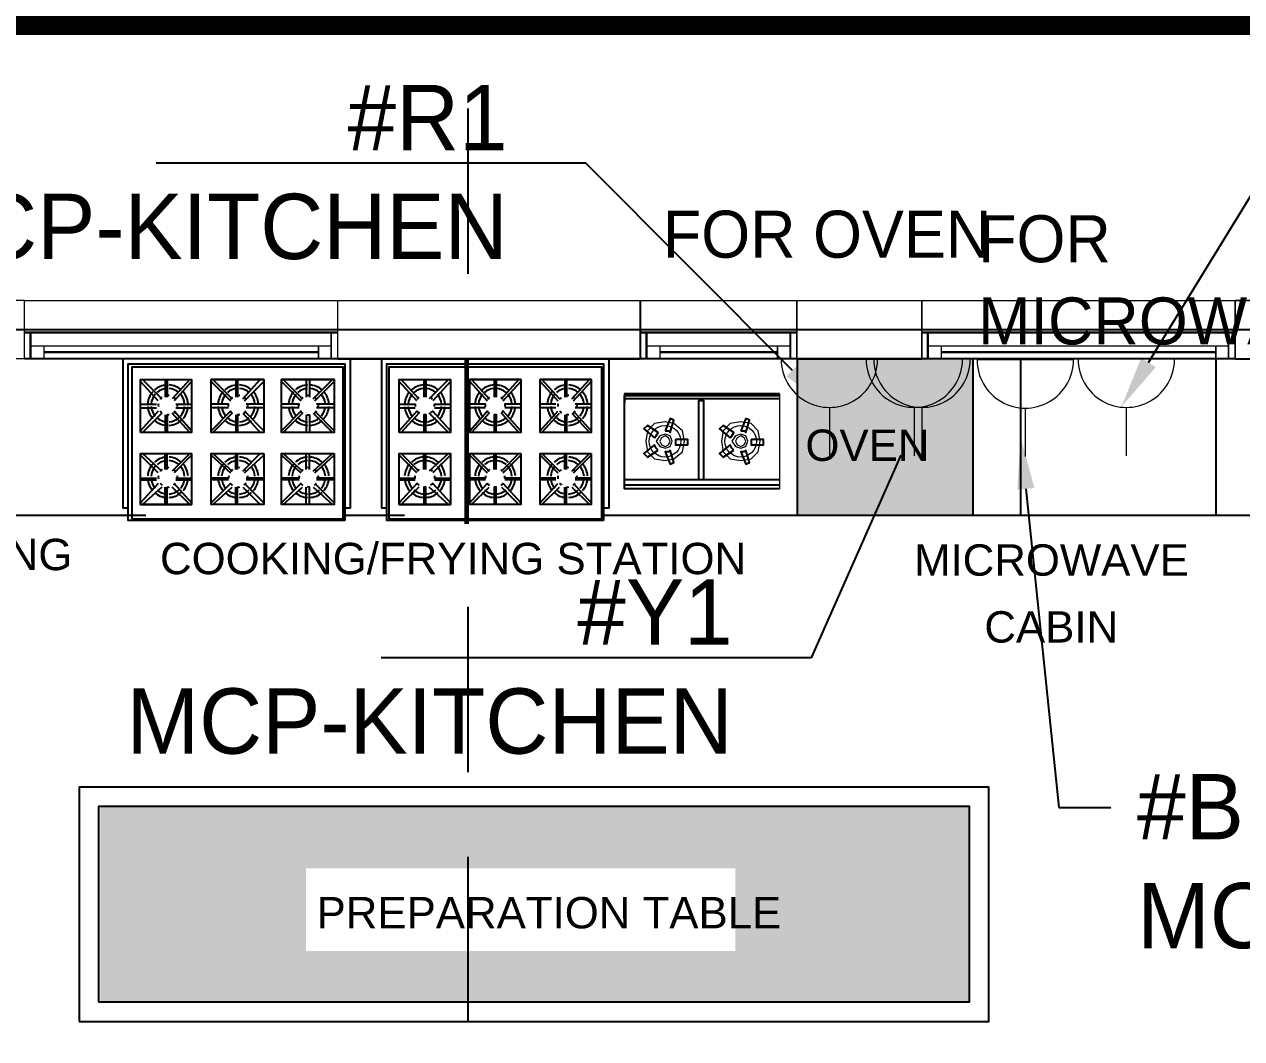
# Model space of a CAD drawing. Header units: metres. Extents: x 75097 to 220762, y -1557923 to -1361206.
# Drawn here: x 102802 to 107463, y -1373298 to -1369416 of the extents above; entities that cross this region are included whole.
import ezdxf
from ezdxf import colors
from ezdxf.entities.mleader import LeaderData, LeaderLine
from ezdxf.math import Vec2, Vec3

# ---------------------------------------------------------------- set-up
doc = ezdxf.new("R2010")
doc.units = ezdxf.units.M
doc.linetypes.add('DASHED2', pattern=[0.375, 0.25, -0.125])
doc.layers.get('0').update_dxf_attribs({"lineweight": 0})
for name, color, linetype, lineweight in [('A-100 - Copy$0$Aluminum', 8, 'Continuous', 0), ('A-100 - Copy$0$Proj', 8, 'Continuous', 0), ('A-100 - Copy$0$Walls', 8, 'Continuous', 0)]:
    doc.layers.add(name, color=color, linetype=linetype, lineweight=lineweight)
for name, color, linetype in [('A-100 - Copy$0$axes', 8, 'Continuous'), ('A-100 - Copy$0$PDF_Geometry', 8, 'Continuous'), ('A-100 - Copy$0$PDF_Solid Fills', 8, 'Continuous'), ('A-100 - Copy$0$PDF_Text', 8, 'Continuous')]:
    doc.layers.add(name, color=color, linetype=linetype)
doc.layers.add('E-POWR', color=7, linetype='Continuous', lineweight=9, true_color=0x4e7e3e)
doc.layers.add('E-POWR-IDEN _1-100_', color=7, linetype='Continuous', lineweight=9, true_color=0x4e7e3e)
doc.styles.add('A-100 - Copy$0$PDF Arial', font='arial.ttf')
doc.styles.add('Optima_5', font='', dxfattribs={"height": 3.001645})
doc.styles.get("Standard").update_dxf_attribs({"font": 'GOTHIC.TTF'})
doc.styles.get('Optima_5').set_extended_font_data('Optima')

# ---------------------------------------------------------------- blocks, each defined once
blk = doc.blocks.new('NORMAL SOCKET')
at = {"layer": 'E-POWR'}
for p, q in [((0, 307.7), (0, 615.4)), ((-307.7, 0), (307.7, 0))]:
    blk.add_line(p, q, dxfattribs=at)
blk.add_ellipse((0, 0), major_axis=(32.8, 305.9), ratio=1, start_param=4.81904, end_param=7.960633, dxfattribs=at)
blk = doc.blocks.new('A-100 - Copy$0$A$C02230961')
at = {"layer": 'A-100 - Copy$0$PDF_Geometry', "lineweight": 25}
h = blk.add_hatch(dxfattribs=at)
h.set_pattern_fill('ANGLE', color=256, scale=500)
h.set_pattern_definition([(0, (-1219317.64, -1092026.17), (0, 137.5), [100, -37.5]), (90, (-1219317.64, -1092026.17), (-137.5, 8e-15), [100, -37.5])])
h.paths.add_polyline_path([(10723.7, -4993.7), (11262.7, -4993.7), (11262.7, -4562.4), (10962.9, -4562.4), (10962.9, -4602.9), (10821.4, -4602.9), (10821.4, -4562.4), (10349.7, -4562.4), (10349.7, -4602.9), (10208.2, -4602.9), (10208.2, -4562.4), (10033, -4562.4), (10033, -4003.2), (9938.7, -4003.2), (9938.7, -4562.4), (9635.5, -4562.4), (9635.5, -4602.9), (9500.8, -4602.9), (9500.8, -4562.4), (9022.4, -4562.4), (9022.4, -4602.9), (8887.6, -4602.9), (8887.6, -4562.4), (8705.7, -4562.4), (8705.7, -5307.5), (8739.4, -5307.5), (8723.2, -5388.4), (9042.6, -5388.4), (9042.6, -5428.8), (9039.6, -5428.8, -0.375368), (8715.8, -5711.8, -0.39984), (9466.1, -6426), (9467.1, -6426), (9467.1, -6466.4), (9433.4, -6466.4), (9419.9, -6483.3, -0.414214), (9389.6, -6513.6), (9393, -6520.3), (9302, -6513.6, -0.599371), (9276.8, -6466.4), (8723.2, -6466.4), (8741.3, -6556.8), (10723.7, -6556.8)])
h.paths.add_polyline_path([(14436.9, -4636.6), (11970.2, -4636.6), (11970.2, -6461.7), (11336.8, -6461.7), (11336.8, -6630.9), (11262.7, -6630.9), (11262.7, -7372.1), (11262.7, -7439.5), (11336.8, -7439.5), (11336.8, -8355.8), (12536.8, -8355.8), (12536.8, -8066.1), (12516.6, -8066.1), (12531.4, -7992), (12536.8, -7992), (12536.8, -7318.2), (12530.1, -7318.2), (12516.6, -7250.8), (12536.8, -7250.8), (12536.8, -6967.8), (12516.6, -6967.8), (12532.8, -6887), (12536.8, -6887), (12536.8, -6219.9), (12530.1, -6219.9), (12516.6, -6145.8), (12536.8, -6145.8), (12536.8, -5761.8), (14436.9, -5761.8)])
h.paths.add_polyline_path([(12037, -7392.3), (12030.8, -7392.3), (12030.8, -7405.2, 0.414215)], flags=16)
h.paths.add_polyline_path([(12091.4, -7338.4), (12091.4, -7378.8), (11343.5, -7378.8), (11343.5, -7338.4), (11902.8, -7338.4), (11902.8, -7331.7), (11923, -7331.7), (11923, -7311.5), (12030.8, -7311.5), (12030.8, -7331.7), (12057.7, -7331.7)], flags=16)
h.paths.add_polyline_path([(11933.1, -7405.8), (12024.1, -7412.5), (11933.1, -7405.8, -0.517639), (11923.6, -7392.3), (11923, -7392.3), (11923, -7395.7, 0.414214)], flags=16)
h.paths.add_polyline_path([(11350.3, -7392.3), (11363.8, -7459.7), (11343.5, -7459.7), (11343.5, -7392.3)], flags=16)
h.paths.add_polyline_path([(2957.3, -10511.9), (2877.6, -10511.9), (2877.6, -10538.9), (2796.7, -10524.2), (2796.7, -11076.3, -0.599371), (2843.9, -11101.5), (2843.9, -11192.4), (2839.5, -11173.3, -0.584927), (2813.6, -11219.4), (2816.9, -11226.1), (2803.4, -11226.1), (2803.4, -11232.9), (2796.7, -11266.5), (2756.3, -11266.5), (2756.3, -11265.6, -0.39984), (2042.1, -10515.3, -0.381307), (1752.3, -10839.9), (1752.3, -10842.1), (1718.7, -10842.1), (1718.7, -10518.7), (1678.2, -10518.7), (1657.3, -10518.7), (1657.3, -10511.9), (-42.7, -10511.9), (-42.7, -11138.2), (-42.7, -12311.9), (2957.3, -12311.9)])
h.paths.add_polyline_path([(637.7, -11637.3), (2299.7, -11637.3), (2299.7, -11241.3), (637.7, -11241.3)], flags=24)
h.paths.add_polyline_path([(12347.4, -5213.9), (13381.6, -5213.9), (13381.6, -4916.9), (12347.4, -4916.9)], flags=24)
h.paths.add_polyline_path([(8700, -6312.9), (10212.7, -6312.9), (10212.7, -5593.3), (8700, -5593.3)], flags=9)
h.paths.add_polyline_path([(10170.8, -5243.1), (10170.8, -6572.5), (10710.4, -6572.5), (10710.4, -5243.1)], flags=9)
h.paths.add_polyline_path([(9375.1, -4957.7), (10990.8, -4957.7), (10990.8, -4660.8), (9375.1, -4660.8)], flags=24)
at = {"layer": 'A-100 - Copy$0$PDF_Solid Fills'}
blk.add_hatch(color=256, dxfattribs=at).paths.add_polyline_path([(5819.2, -4003.2), (5145.4, -4003.2), (5145.4, -4602.9), (5819.2, -4602.9)])
h = blk.add_hatch(color=256, dxfattribs=at)
h.paths.add_polyline_path([(3265.6, -6270.6), (3265.6, -5953.9), (4909.6, -5953.9), (4909.6, -6270.6)])
h.paths.add_polyline_path([(2477.3, -6466), (5805.7, -6466), (5805.7, -5718.1), (2477.3, -5718.1)], flags=0)
at = {"layer": 'A-100 - Copy$0$Aluminum'}
for p, q in [((3387, -3905.9, -2.4), (2187, -3905.9, -2.4)), ((2212, -3905.9, -2.4), (2212, -4005.9, -2.4)), ((3362, -3905.9, -2.4), (3362, -4005.9, -2.4)), ((5145, -3905.9, -2.4), (4545, -3905.9, -2.4)), ((4570, -3905.9, -2.4), (4570, -4005.9, -2.4)), ((5120, -3905.9, -2.4), (5120, -4005.9, -2.4)), ((6823, -3905.9, -2.4), (5623, -3905.9, -2.4)), ((5648, -3905.9, -2.4), (5648, -4005.9, -2.4)), ((6798, -3905.9, -2.4), (6798, -4005.9, -2.4)), ((3362, -3955.9, -2.4), (2212, -3955.9, -2.4)), ((2262, -3955.9, -2.4), (2262, -4005.9, -2.4)), ((3312, -3955.9, -2.4), (3312, -4005.9, -2.4)), ((5120, -3955.9, -2.4), (4570, -3955.9, -2.4)), ((4620, -3955.9, -2.4), (4620, -4005.9, -2.4)), ((5070, -3955.9, -2.4), (5070, -4005.9, -2.4)), ((6798, -3955.9, -2.4), (5648, -3955.9, -2.4)), ((5698, -3955.9, -2.4), (5698, -4005.9, -2.4)), ((6748, -3955.9, -2.4), (6748, -4005.9, -2.4)), ((3387, -4005.9, -2.4), (2187, -4005.9, -2.4)), ((2262, -3980.9, -2.4), (3312, -3980.9, -2.4)), ((5145, -4005.9, -2.4), (4545, -4005.9, -2.4)), ((4620, -3980.9, -2.4), (5070, -3980.9, -2.4)), ((6823, -4005.9, -2.4), (5623, -4005.9, -2.4)), ((5698, -3980.9, -2.4), (6748, -3980.9, -2.4))]:
    blk.add_line(p, q, dxfattribs=at)
at = {"layer": 'A-100 - Copy$0$PDF_Geometry', "elevation": -2.4}
for points in [[(3885.5, -3046.4), (3885.5, -3679.8)], [(3885.5, -4003.2), (3885.5, -4636.6)], [(3885.5, -4953.2), (3885.5, -5586.6)], [(3885.5, -5910), (3885.5, -6543.4)]]:
    blk.add_lwpolyline(points, dxfattribs=at)
at = {"layer": 'A-100 - Copy$0$PDF_Geometry', "lineweight": 5, "elevation": -2.4}
for points in [[(2187.6, -3780.9), (1709.2, -3780.9), (1709.2, -4003.2), (2187.6, -4003.2)], [(3386.9, -3780.9), (4545.8, -3780.9), (4545.8, -4003.2), (3386.9, -4003.2)], [(5623.8, -3780.9), (5623.8, -4003.2), (5145.4, -4003.2), (5145.4, -3780.9)]]:
    blk.add_lwpolyline(points, close=True, dxfattribs=at)
at = {"layer": 'A-100 - Copy$0$PDF_Geometry', "lineweight": 18, "elevation": -2.4}
for points in [[(2187.6, -3780.9), (3386.9, -3780.9)], [(4545.8, -3780.9), (5145.4, -3780.9)], [(5623.8, -3780.9), (6823.2, -3780.9)]]:
    blk.add_lwpolyline(points, dxfattribs=at)
at = {"layer": 'A-100 - Copy$0$PDF_Geometry', "lineweight": 5, "elevation": -2.4}
for points in [[(6931, -3780.9), (6823.2, -3780.9), (6823.2, -4003.2), (6931, -4003.2)], [(3386.9, -3902.1), (2187.6, -3902.1)], [(2207.8, -3902.1), (2207.8, -4003.2)], [(3359.9, -3902.1), (3359.9, -4003.2)], [(5145.4, -3902.1), (4545.8, -3902.1)], [(4566, -3902.1), (4566, -4003.2)], [(5118.5, -3902.1), (5118.5, -4003.2)], [(6823.2, -3902.1), (5623.8, -3902.1)], [(5644, -3902.1), (5644, -4003.2)], [(6796.2, -3902.1), (6796.2, -4003.2)], [(3359.9, -3956), (2207.8, -3956)], [(2261.7, -3956), (2261.7, -4003.2)], [(3312.8, -3956), (3312.8, -4003.2)], [(5118.5, -3956), (4566, -3956)], [(4619.9, -3956), (4619.9, -4003.2)], [(5071.3, -3956), (5071.3, -4003.2)], [(6796.2, -3956), (5644, -3956)], [(5697.9, -3956), (5697.9, -4003.2)], [(6749, -3956), (6749, -4003.2)], [(-42.7, -10431.1), (-42.7, -4003.2), (8581.7, -4003.2)], [(3386.9, -4003.2), (2187.6, -4003.2)], [(2261.7, -3976.3), (3312.8, -3976.3)], [(5145.4, -4003.2), (4545.8, -4003.2)], [(4619.9, -3976.3), (5071.3, -3976.3)], [(6823.2, -4003.2), (5623.8, -4003.2)], [(5697.9, -3976.3), (6749, -3976.3)]]:
    blk.add_lwpolyline(points, dxfattribs=at)
at = {"layer": 'A-100 - Copy$0$PDF_Geometry', "lineweight": 25, "elevation": -2.4}
for points in [[(2585.1, -4575.9), (2564.9, -4575.9), (2564.9, -4003.2), (3434, -4003.2), (3434, -4575.9), (3413.8, -4575.9)], [(3575.5, -4575.9), (3555.3, -4575.9), (3555.3, -4003.2), (4424.5, -4003.2), (4424.5, -4575.9), (4404.3, -4575.9)], [(5145.4, -4003.2), (5145.4, -4602.9)], [(5819.2, -4003.2), (5819.2, -4602.9)], [(6001.1, -4003.2), (6001.1, -4602.9)], [(6749, -4003.2), (6749, -4602.9)], [(2632.2, -4084.1), (2827.6, -4084.1)], [(2699.6, -4164.9), (2632.2, -4090.8)], [(2713.1, -4158.2), (2639, -4084.1)], [(2726.6, -4084.1), (2726.6, -4151.4)], [(2733.3, -4084.1), (2733.3, -4151.4)], [(2820.9, -4084.1), (2753.5, -4158.2)], [(2827.6, -4090.8), (2760.3, -4164.9)], [(3103.9, -4084.1), (3103.9, -4286.2), (2901.8, -4286.2), (2901.8, -4084.1), (3103.9, -4084.1), (2901.8, -4084.1)], [(2901.8, -4090.8), (2975.9, -4164.9)], [(2908.5, -4084.1), (2982.6, -4158.2)], [(2996.1, -4084.1), (2996.1, -4151.4)], [(3002.8, -4084.1), (3002.8, -4151.4)], [(3023, -4158.2), (3090.4, -4084.1)], [(3029.8, -4164.9), (3103.9, -4090.8)], [(3373.4, -4084.1), (3373.4, -4286.2), (3171.3, -4286.2), (3171.3, -4084.1), (3373.4, -4084.1), (3171.3, -4084.1)], [(3171.3, -4090.8), (3245.4, -4164.9)], [(3178, -4084.1), (3252.1, -4158.2)], [(3265.6, -4084.1), (3265.6, -4151.4)], [(3279.1, -4084.1), (3279.1, -4151.4)], [(3292.6, -4158.2), (3366.7, -4084.1)], [(3299.3, -4164.9), (3373.4, -4090.8)], [(3622.7, -4084.1), (3818.1, -4084.1)], [(3690.1, -4164.9), (3622.7, -4090.8)], [(3696.8, -4158.2), (3629.4, -4084.1)], [(3717, -4084.1), (3717, -4151.4)], [(3723.8, -4084.1), (3723.8, -4151.4)], [(3811.4, -4084.1), (3737.2, -4158.2)], [(3818.1, -4090.8), (3750.7, -4164.9)], [(4087.6, -4084.1), (4087.6, -4286.2), (3892.2, -4286.2), (3892.2, -4084.1), (4087.6, -4084.1), (3892.2, -4084.1)], [(3892.2, -4090.8), (3959.6, -4164.9)], [(3899, -4084.1), (3966.3, -4158.2)], [(3986.5, -4084.1), (3986.5, -4151.4)], [(3993.3, -4084.1), (3993.3, -4151.4)], [(4013.5, -4158.2), (4080.9, -4084.1)], [(4020.2, -4164.9), (4087.6, -4090.8)], [(4357.1, -4084.1), (4357.1, -4286.2), (4161.7, -4286.2), (4161.7, -4084.1), (4357.1, -4084.1), (4161.7, -4084.1)], [(4161.7, -4090.8), (4229.1, -4164.9)], [(4256.1, -4084.1), (4256.1, -4151.4)], [(4262.8, -4084.1), (4262.8, -4151.4)], [(4283, -4158.2), (4350.4, -4084.1)], [(4289.7, -4164.9), (4357.1, -4090.8)], [(5078.1, -4138), (4491.9, -4138), (4485.1, -4138), (4485.1, -4171.7)], [(5078.1, -4501.8), (4485.1, -4501.8), (4485.1, -4144.7), (5078.1, -4144.7)], [(2632.2, -4178.4), (2692.9, -4178.4)], [(2632.2, -4191.9), (2692.9, -4191.9)], [(2767, -4178.4), (2827.6, -4178.4)], [(2767, -4191.9), (2827.6, -4191.9)], [(2969.1, -4191.9), (2901.8, -4191.9)], [(3103.9, -4178.4), (3036.5, -4178.4)], [(3103.9, -4191.9), (3036.5, -4191.9)], [(3238.7, -4191.9), (3171.3, -4191.9)], [(3373.4, -4178.4), (3306, -4178.4)], [(3373.4, -4191.9), (3306, -4191.9)], [(3622.7, -4191.9), (3683.3, -4191.9)], [(3757.5, -4191.9), (3818.1, -4191.9)], [(3952.9, -4191.9), (3892.2, -4191.9)], [(4087.6, -4191.9), (4027, -4191.9)], [(4222.4, -4178.4), (4161.7, -4178.4)], [(4222.4, -4191.9), (4161.7, -4191.9)], [(4357.1, -4178.4), (4296.5, -4178.4)], [(4357.1, -4191.9), (4296.5, -4191.9)], [(5078.1, -4158.2), (4491.9, -4158.2), (4485.1, -4158.2)], [(4788.3, -4468.1), (4788.3, -4164.9), (4768.1, -4164.9), (4768.1, -4468.1)], [(2699.6, -4205.3), (2632.2, -4279.5)], [(2726.6, -4218.8), (2726.6, -4286.2)], [(2820.9, -4286.2), (2753.5, -4212.1)], [(2827.6, -4279.5), (2760.3, -4205.3)], [(2996.1, -4218.8), (2996.1, -4286.2)], [(3023, -4212.1), (3090.4, -4286.2)], [(3029.8, -4205.3), (3103.9, -4279.5)], [(3265.6, -4218.8), (3265.6, -4286.2)], [(3292.6, -4212.1), (3366.7, -4286.2)], [(3299.3, -4205.3), (3373.4, -4279.5)], [(3811.4, -4286.2), (3737.2, -4212.1)], [(4161.7, -4279.5), (4229.1, -4205.3)], [(4168.5, -4286.2), (4235.8, -4212.1)], [(4256.1, -4218.8), (4256.1, -4286.2)], [(4283, -4212.1), (4350.4, -4286.2)], [(4289.7, -4205.3), (4357.1, -4279.5)], [(2632.2, -4562.4), (2632.2, -4367), (2827.6, -4367), (2827.6, -4562.4), (2632.2, -4562.4), (2827.6, -4562.4)], [(2699.6, -4441.2), (2632.2, -4373.8)], [(2713.1, -4434.4), (2639, -4367)], [(2726.6, -4427.7), (2726.6, -4367)], [(2733.3, -4427.7), (2733.3, -4367)], [(2820.9, -4367), (2753.5, -4434.4)], [(2827.6, -4373.8), (2760.3, -4441.2)], [(2901.8, -4373.8), (2975.9, -4441.2)], [(2908.5, -4367), (2982.6, -4434.4)], [(2996.1, -4427.7), (2996.1, -4367)], [(3002.8, -4427.7), (3002.8, -4367)], [(3023, -4434.4), (3090.4, -4367)], [(3029.8, -4441.2), (3103.9, -4373.8)], [(3171.3, -4373.8), (3245.4, -4441.2)], [(3178, -4367), (3252.1, -4434.4)], [(3265.6, -4427.7), (3265.6, -4367)], [(3279.1, -4427.7), (3279.1, -4367)], [(3292.6, -4434.4), (3366.7, -4367)], [(3299.3, -4441.2), (3373.4, -4373.8)], [(3622.7, -4562.4), (3622.7, -4367), (3818.1, -4367), (3818.1, -4562.4), (3622.7, -4562.4), (3818.1, -4562.4)], [(3690.1, -4441.2), (3622.7, -4373.8)], [(3696.8, -4434.4), (3629.4, -4367)], [(3717, -4427.7), (3717, -4367)], [(3723.8, -4427.7), (3723.8, -4367)], [(3811.4, -4367), (3737.2, -4434.4)], [(3818.1, -4373.8), (3750.7, -4441.2)], [(3892.2, -4373.8), (3959.6, -4441.2)], [(3899, -4367), (3966.3, -4434.4)], [(3986.5, -4427.7), (3986.5, -4367)], [(3993.3, -4427.7), (3993.3, -4367)], [(4013.5, -4434.4), (4080.9, -4367)], [(4020.2, -4441.2), (4087.6, -4373.8)], [(4161.7, -4373.8), (4229.1, -4441.2)], [(4256.1, -4427.7), (4256.1, -4367)], [(4262.8, -4427.7), (4262.8, -4367)], [(4283, -4434.4), (4350.4, -4367)], [(4289.7, -4441.2), (4357.1, -4373.8)], [(2632.2, -4461.4), (2692.9, -4461.4)], [(2632.2, -4468.1), (2692.9, -4468.1)], [(2767, -4461.4), (2827.6, -4461.4)], [(2767, -4468.1), (2827.6, -4468.1)], [(2969.1, -4468.1), (2901.8, -4468.1)], [(3103.9, -4461.4), (3036.5, -4461.4)], [(3103.9, -4468.1), (3036.5, -4468.1)], [(3238.7, -4468.1), (3171.3, -4468.1)], [(3373.4, -4461.4), (3306, -4461.4)], [(3373.4, -4468.1), (3306, -4468.1)], [(3622.7, -4468.1), (3683.3, -4468.1)], [(3757.5, -4468.1), (3818.1, -4468.1)], [(3952.9, -4468.1), (3892.2, -4468.1)], [(4087.6, -4468.1), (4027, -4468.1)], [(4222.4, -4461.4), (4161.7, -4461.4)], [(4222.4, -4468.1), (4161.7, -4468.1)], [(4357.1, -4461.4), (4296.5, -4461.4)], [(4357.1, -4468.1), (4296.5, -4468.1)], [(5078.1, -4468.1), (4485.1, -4468.1)], [(2699.6, -4481.6), (2632.2, -4555.7)], [(2713.1, -4495.1), (2639, -4562.4)], [(2726.6, -4562.4), (2726.6, -4495.1)], [(2820.9, -4562.4), (2753.5, -4495.1)], [(2827.6, -4555.7), (2760.3, -4481.6)], [(2908.5, -4562.4), (2982.6, -4495.1)], [(2996.1, -4562.4), (2996.1, -4495.1)], [(3023, -4495.1), (3090.4, -4562.4)], [(3029.8, -4481.6), (3103.9, -4555.7)], [(3178, -4562.4), (3252.1, -4495.1)], [(3265.6, -4562.4), (3265.6, -4495.1)], [(3292.6, -4495.1), (3366.7, -4562.4)], [(3299.3, -4481.6), (3373.4, -4555.7)], [(3696.8, -4495.1), (3629.4, -4562.4)], [(3811.4, -4562.4), (3737.2, -4495.1)], [(3899, -4562.4), (3966.3, -4495.1)], [(4013.5, -4495.1), (4080.9, -4562.4)], [(4161.7, -4555.7), (4229.1, -4481.6)], [(4168.5, -4562.4), (4235.8, -4495.1)], [(4256.1, -4562.4), (4256.1, -4495.1)], [(4283, -4495.1), (4350.4, -4562.4)], [(4289.7, -4481.6), (4357.1, -4555.7)], [(5078.1, -4488.3), (4485.1, -4488.3)], [(3103.9, -4562.4), (2901.8, -4562.4)], [(3373.4, -4562.4), (3171.3, -4562.4)], [(4087.6, -4562.4), (3892.2, -4562.4)], [(4357.1, -4562.4), (4161.7, -4562.4)], [(557, -8881.4), (557, -4602.9), (2652.5, -4602.9)], [(3413.8, -4602.9), (3642.9, -4602.9)], [(4404.3, -4602.9), (8631.6, -4602.9)]]:
    blk.add_lwpolyline(points, dxfattribs=at)
at = {"layer": 'A-100 - Copy$0$PDF_Geometry', "lineweight": 50, "elevation": -2.4}
blk.add_lwpolyline([(3878.7, -4003.2), (3878.7, -4636.6)], dxfattribs=at)
at = {"layer": 'A-100 - Copy$0$PDF_Geometry', "lineweight": 0, "elevation": -2.4}
for points in [[(5145.4, -4003.2), (5819.2, -4003.2), (5819.2, -4003.2)], [(4566, -4319.9), (4572.7, -4360.3), (4599.7, -4387.3), (4640.1, -4394), (4673.8, -4387.3), (4707.5, -4360.3), (4714.2, -4319.9), (4707.5, -4279.5), (4673.8, -4252.5), (4640.1, -4245.8), (4599.7, -4252.5), (4572.7, -4279.5)], [(4855.7, -4319.9), (4862.5, -4360.3), (4889.4, -4387.3), (4929.8, -4394), (4970.3, -4387.3), (4997.2, -4360.3), (5004, -4319.9), (4997.2, -4279.5), (4970.3, -4252.5), (4929.8, -4245.8), (4889.4, -4252.5), (4862.5, -4279.5)], [(4606.4, -4319.9), (4619.9, -4340.1), (4640.1, -4346.8), (4660.3, -4340.1), (4667.1, -4319.9), (4660.3, -4299.7), (4640.1, -4292.9), (4619.9, -4299.7)], [(4619.9, -4319.9), (4626.6, -4333.4), (4640.1, -4340.1), (4653.6, -4333.4), (4660.3, -4319.9), (4653.6, -4306.4), (4640.1, -4299.7), (4626.6, -4306.4)], [(4896.1, -4319.9), (4909.6, -4340.1), (4929.8, -4346.8), (4950.1, -4340.1), (4956.8, -4319.9), (4950.1, -4299.7), (4929.8, -4292.9), (4909.6, -4299.7)], [(4909.6, -4319.9), (4916.4, -4333.4), (4929.8, -4340.1), (4943.3, -4333.4), (4950.1, -4319.9), (4943.3, -4306.4), (4929.8, -4299.7), (4916.4, -4306.4)]]:
    blk.add_lwpolyline(points, close=True, dxfattribs=at)
at = {"layer": 'A-100 - Copy$0$PDF_Geometry', "lineweight": 25, "elevation": -2.4}
for points in [[(3413.8, -4623.1), (2585.1, -4623.1), (2585.1, -4023.4), (3413.8, -4023.4)], [(2598.6, -4616.3), (3407.1, -4616.3), (3407.1, -4036.9), (2598.6, -4036.9)], [(4404.3, -4623.1), (3575.5, -4623.1), (3575.5, -4023.4), (4404.3, -4023.4)], [(3582.3, -4616.3), (4397.6, -4616.3), (4397.6, -4036.9), (3582.3, -4036.9)], [(2632.2, -4286.2), (2632.2, -4084.1), (2827.6, -4084.1), (2827.6, -4286.2)], [(3622.7, -4286.2), (3622.7, -4084.1), (3818.1, -4084.1), (3818.1, -4286.2)], [(4640.1, -4279.5), (4653.6, -4279.5), (4660.3, -4286.2), (4673.8, -4239), (4660.3, -4232.3)], [(4929.8, -4279.5), (4943.3, -4279.5), (4950.1, -4286.2), (4963.5, -4239), (4950.1, -4232.3)], [(4599.7, -4306.4), (4606.4, -4299.7), (4613.2, -4286.2), (4572.7, -4259.2), (4559.3, -4272.7)], [(4889.4, -4306.4), (4896.1, -4299.7), (4902.9, -4286.2), (4862.5, -4259.2), (4849, -4272.7)], [(4613.2, -4353.6), (4606.4, -4346.8), (4599.7, -4333.4), (4559.3, -4367), (4572.7, -4380.5)], [(4680.5, -4313.1), (4680.5, -4319.9), (4680.5, -4333.4), (4727.7, -4333.4), (4727.7, -4313.1)], [(4902.9, -4353.6), (4896.1, -4346.8), (4889.4, -4333.4), (4849, -4367), (4862.5, -4380.5)], [(4970.3, -4313.1), (4970.3, -4319.9), (4970.3, -4333.4), (5017.4, -4333.4), (5017.4, -4313.1)], [(3103.9, -4367), (3103.9, -4562.4), (2901.8, -4562.4), (2901.8, -4367)], [(3373.4, -4367), (3373.4, -4562.4), (3171.3, -4562.4), (3171.3, -4367)], [(4087.6, -4367), (4087.6, -4562.4), (3892.2, -4562.4), (3892.2, -4367)], [(4357.1, -4367), (4357.1, -4562.4), (4161.7, -4562.4), (4161.7, -4367)], [(4660.3, -4353.6), (4653.6, -4360.3), (4640.1, -4360.3), (4660.3, -4407.5), (4673.8, -4400.7)], [(4950.1, -4353.6), (4943.3, -4360.3), (4929.8, -4360.3), (4950.1, -4407.5), (4963.5, -4400.7)], [(2396.4, -6540.1), (5879.9, -6540.1), (5879.9, -5644), (2396.4, -5644)], [(2470.5, -6466), (5805.7, -6466), (5805.7, -5718.1), (2470.5, -5718.1)]]:
    blk.add_lwpolyline(points, close=True, dxfattribs=at)
for points in [[(4168.5, -4084.1), (4235.8, -4158.2, -0.081081), (4244, -4152.1)], [(2969.5, -4187.1, -0.075949), (2969.1, -4178.4), (2901.8, -4178.4)], [(3239.1, -4187.1, -0.075949), (3238.7, -4178.4), (3171.3, -4178.4)], [(3622.7, -4178.4), (3683.3, -4178.4, 0.075949), (3683.7, -4187.1)], [(3757.1, -4187.1, 0.075949), (3757.5, -4178.4), (3818.1, -4178.4)], [(3953.3, -4187.1, -0.075949), (3952.9, -4178.4), (3892.2, -4178.4)], [(4087.6, -4178.4), (4027, -4178.4, -0.075949), (4026.6, -4187.1)], [(2707, -4203.9, 0.081081), (2713.1, -4212.1), (2639, -4286.2)], [(2742, -4218.4, -0.075949), (2733.3, -4218.8), (2733.3, -4286.2)], [(2901.8, -4279.5), (2975.9, -4205.3, 0.081081), (2982.6, -4212.1), (2908.5, -4286.2)], [(3011.5, -4218.4, -0.075949), (3002.8, -4218.8), (3002.8, -4286.2)], [(3171.3, -4279.5), (3245.4, -4205.3, 0.081081), (3252.1, -4212.1), (3178, -4286.2)], [(3270.4, -4218.4, 0.075949), (3279.1, -4218.8), (3279.1, -4286.2)], [(3629.4, -4286.2), (3698.2, -4211.4, -0.081081), (3690.1, -4205.3), (3622.7, -4279.5)], [(3723.8, -4286.2), (3725.7, -4218.4, -0.075949), (3717, -4218.8), (3717, -4286.2)], [(3818.1, -4279.5), (3750.7, -4205.3, -0.081081), (3742.6, -4211.4)], [(3892.2, -4279.5), (3959.6, -4205.3, 0.081081), (3966.3, -4212.1), (3899, -4286.2)], [(3993.3, -4286.2), (3995.2, -4218.4, -0.075949), (3986.5, -4218.8), (3986.5, -4286.2)], [(4087.6, -4279.5), (4019.6, -4203.9, -0.081081), (4013.5, -4212.1), (4080.9, -4286.2)], [(4271.5, -4218.4, -0.075949), (4262.8, -4218.8), (4262.8, -4286.2)], [(4168.5, -4367), (4235.8, -4434.4, -0.081081), (4244, -4428.4)], [(2969.5, -4452.7, 0.075949), (2969.1, -4461.4), (2901.8, -4461.4)], [(3239.1, -4452.7, 0.075949), (3238.7, -4461.4), (3171.3, -4461.4)], [(3622.7, -4461.4), (3683.3, -4461.4, -0.075949), (3683.7, -4452.7)], [(3757.1, -4452.7, -0.075949), (3757.5, -4461.4), (3818.1, -4461.4)], [(3953.3, -4452.7, 0.075949), (3952.9, -4461.4), (3892.2, -4461.4)], [(4087.6, -4461.4), (4027, -4461.4, 0.075949), (4026.6, -4452.7)], [(2733.3, -4562.4), (2733.3, -4495.1, 0.075949), (2742, -4494.7)], [(2901.8, -4555.7), (2975.9, -4481.6, 0.081081), (2984, -4487.7)], [(3002.8, -4562.4), (3002.8, -4495.1, 0.075949), (3011.5, -4494.7)], [(3171.3, -4555.7), (3245.4, -4481.6, 0.081081), (3253.5, -4487.7)], [(3279.1, -4562.4), (3279.1, -4495.1, -0.075949), (3270.4, -4494.7)], [(3698.2, -4487.7, -0.081081), (3690.1, -4481.6), (3622.7, -4555.7)], [(3723.8, -4562.4), (3723.8, -4495.1, -0.075949), (3717, -4495.1), (3717, -4562.4)], [(3818.1, -4555.7), (3750.7, -4481.6, -0.081081), (3742.6, -4487.7)], [(3892.2, -4555.7), (3959.6, -4481.6, 0.081081), (3967.7, -4487.7)], [(3993.3, -4562.4), (3993.3, -4495.1, -0.075949), (3986.5, -4495.1), (3986.5, -4562.4)], [(4012.1, -4487.7, 0.081081), (4020.2, -4481.6), (4087.6, -4555.7)], [(4262.8, -4562.4), (4262.8, -4495.1, 0.075949), (4271.5, -4494.7)]]:
    blk.add_lwpolyline(points, format="xyb", dxfattribs=at)
at = {"layer": 'A-100 - Copy$0$PDF_Geometry', "lineweight": 0, "elevation": -2.4}
blk.add_lwpolyline([(5078.1, -4138), (5078.1, -4501.8)], dxfattribs=at)
at = {"layer": 'A-100 - Copy$0$PDF_Geometry', "lineweight": 0}
for centre in [(4639.9, -4319.9, -2.4), (4929.6, -4319.9, -2.4)]:
    blk.add_circle(centre, 60.4, dxfattribs=at)
at = {"layer": 'A-100 - Copy$0$PDF_Geometry', "lineweight": 25}
for centre, radius, start, end in [((2736.4, -4181.6, -2.4), 77.1, 138.8026, 176.2931), ((2736.1, -4181.5, -2.4), 63.4, 139.2121, 175.7424), ((2736.5, -4181.4, -2.4), 77.1, 93.7069, 131.1974), ((2736.5, -4181.2, -2.4), 63.4, 94.2576, 130.7879), ((2736.7, -4179.9, -2.4), 35.2, 81.3135, 98.6865), ((2736.9, -4181.2, -2.4), 63.4, 49.2121, 85.7424), ((2736.9, -4181.4, -2.4), 77.1, 48.8026, 86.2931), ((2737.2, -4181.5, -2.4), 63.4, 4.2576, 40.7879), ((2737, -4181.6, -2.4), 77.1, 3.7069, 41.1974), ((3005.9, -4181.6, -2.4), 77.1, 138.8026, 176.2931), ((3005.6, -4181.5, -2.4), 63.4, 139.2121, 175.7424), ((3006, -4181.4, -2.4), 77.1, 93.7069, 131.1974), ((3006, -4181.2, -2.4), 63.4, 94.2576, 130.7879), ((3006.2, -4179.9, -2.4), 35.2, 81.3135, 98.6865), ((3006.4, -4181.2, -2.4), 63.4, 49.2121, 85.7424), ((3006.4, -4181.4, -2.4), 77.1, 48.8026, 86.2931), ((3006.8, -4181.5, -2.4), 63.4, 4.2576, 40.7879), ((3006.5, -4181.6, -2.4), 77.1, 3.7069, 41.1974), ((3275.4, -4181.6, -2.4), 77.1, 138.8026, 176.2931), ((3275.1, -4181.5, -2.4), 63.4, 139.2121, 175.7424), ((3275.5, -4181.4, -2.4), 77.1, 93.7069, 131.1974), ((3275.5, -4181.2, -2.4), 63.4, 94.2576, 130.7879), ((3275.7, -4179.9, -2.4), 35.2, 81.3135, 98.6865), ((3275.9, -4181.2, -2.4), 63.4, 49.2121, 85.7424), ((3275.9, -4181.4, -2.4), 77.1, 48.8026, 86.2931), ((3276.3, -4181.5, -2.4), 63.4, 4.2576, 40.7879), ((3276, -4181.6, -2.4), 77.1, 3.7069, 41.1974), ((3720.1, -4181.6, -2.4), 77.1, 138.8026, 176.2931), ((3719.8, -4181.5, -2.4), 63.4, 139.2121, 175.7424), ((3720.2, -4181.4, -2.4), 77.1, 93.7069, 131.1974), ((3720.2, -4181.2, -2.4), 63.4, 94.2576, 130.7879), ((3720.4, -4179.9, -2.4), 35.2, 81.3135, 98.6865), ((3720.6, -4181.2, -2.4), 63.4, 49.2121, 85.7424), ((3720.6, -4181.4, -2.4), 77.1, 48.8026, 86.2931), ((3721, -4181.5, -2.4), 63.4, 4.2576, 40.7879), ((3720.7, -4181.6, -2.4), 77.1, 3.7069, 41.1974), ((3989.6, -4181.6, -2.4), 77.1, 138.8026, 176.2931), ((3989.4, -4181.5, -2.4), 63.4, 139.2121, 175.7424), ((3989.7, -4181.4, -2.4), 77.1, 93.7069, 131.1974), ((3989.7, -4181.2, -2.4), 63.4, 94.2576, 130.7879), ((3989.9, -4179.9, -2.4), 35.2, 81.3135, 98.6865), ((3990.1, -4181.2, -2.4), 63.4, 49.2121, 85.7424), ((3990.1, -4181.4, -2.4), 77.1, 48.8026, 86.2931), ((3990.5, -4181.5, -2.4), 63.4, 4.2576, 40.7879), ((3990.2, -4181.6, -2.4), 77.1, 3.7069, 41.1974), ((4265.9, -4181.6, -2.4), 77.1, 138.8026, 176.2931), ((4265.6, -4181.5, -2.4), 63.4, 139.2121, 175.7424), ((4266, -4181.4, -2.4), 77.1, 93.7069, 131.1974), ((4266, -4181.2, -2.4), 63.4, 94.2576, 130.7879), ((4266.2, -4179.9, -2.4), 35.2, 81.3135, 98.6865), ((4266.4, -4181.2, -2.4), 63.4, 49.2121, 85.7424), ((4266.4, -4181.4, -2.4), 77.1, 48.8026, 86.2931), ((4266.7, -4181.5, -2.4), 63.4, 4.2576, 40.7879), ((4266.5, -4181.6, -2.4), 77.1, 3.7069, 41.1974), ((2736.4, -4182, -2.4), 77.1, 183.7069, 221.1974), ((2736.1, -4182, -2.4), 63.4, 184.2576, 220.7879), ((2734.9, -4181.8, -2.4), 35.2, 171.3135, 188.6865), ((2733.7, -4178.8, -2.4), 32.8, 125.7291, 144.2709), ((2739.7, -4178.8, -2.4), 32.8, 35.7291, 54.2709), ((2738.5, -4181.8, -2.4), 35.2, 351.3135, 8.6865), ((2737.2, -4182, -2.4), 63.4, 319.2121, 355.7424), ((2737, -4182, -2.4), 77.1, 318.8026, 356.2931), ((3005.9, -4182, -2.4), 77.1, 183.7069, 221.1974), ((3005.6, -4182, -2.4), 63.4, 184.2576, 220.7879), ((3003.2, -4178.8, -2.4), 32.8, 125.7291, 144.2709), ((3009.2, -4178.8, -2.4), 32.8, 35.7291, 54.2709), ((3008, -4181.8, -2.4), 35.2, 351.3135, 8.6865), ((3006.8, -4182, -2.4), 63.4, 319.2121, 355.7424), ((3006.5, -4182, -2.4), 77.1, 318.8026, 356.2931), ((3275.4, -4182, -2.4), 77.1, 183.7069, 221.1974), ((3275.1, -4182, -2.4), 63.4, 184.2576, 220.7879), ((3272.7, -4178.8, -2.4), 32.8, 125.7291, 144.2709), ((3278.7, -4178.8, -2.4), 32.8, 35.7291, 54.2709), ((3277.5, -4181.8, -2.4), 35.2, 351.3135, 8.6865), ((3276.3, -4182, -2.4), 63.4, 319.2121, 355.7424), ((3276, -4182, -2.4), 77.1, 318.8026, 356.2931), ((3720.1, -4182, -2.4), 77.1, 183.7069, 221.1974), ((3719.8, -4182, -2.4), 63.4, 184.2576, 220.7879), ((3717.4, -4178.8, -2.4), 32.8, 125.7291, 144.2709), ((3723.4, -4178.8, -2.4), 32.8, 35.7291, 54.2709), ((3721, -4182, -2.4), 63.4, 319.2121, 355.7424), ((3720.7, -4182, -2.4), 77.1, 318.8026, 356.2931), ((3989.6, -4182, -2.4), 77.1, 183.7069, 221.1974), ((3989.4, -4182, -2.4), 63.4, 184.2576, 220.7879), ((3986.9, -4178.8, -2.4), 32.8, 125.7291, 144.2709), ((3992.9, -4178.8, -2.4), 32.8, 35.7291, 54.2709), ((3990.5, -4182, -2.4), 63.4, 319.2121, 355.7424), ((3990.2, -4182, -2.4), 77.1, 318.8026, 356.2931), ((4265.9, -4182, -2.4), 77.1, 183.7069, 221.1974), ((4265.6, -4182, -2.4), 63.4, 184.2576, 220.7879), ((4264.4, -4181.8, -2.4), 35.2, 171.3135, 188.6865), ((4269.2, -4178.8, -2.4), 32.8, 35.7291, 54.2709), ((4268, -4181.8, -2.4), 35.2, 351.3135, 8.6865), ((4266.7, -4182, -2.4), 63.4, 319.2121, 355.7424), ((4266.5, -4182, -2.4), 77.1, 318.8026, 356.2931), ((2736.5, -4182.1, -2.4), 77.1, 228.8026, 266.2931), ((2736.5, -4182.3, -2.4), 63.4, 229.2121, 265.7424), ((2736.9, -4182.3, -2.4), 63.4, 274.2576, 310.7879), ((2736.9, -4182.1, -2.4), 77.1, 273.7069, 311.1974), ((2739.7, -4184.8, -2.4), 32.8, 305.7291, 324.2709), ((3006, -4182.1, -2.4), 77.1, 228.8026, 266.2931), ((3006, -4182.3, -2.4), 63.4, 229.2121, 265.7424), ((3006.4, -4182.3, -2.4), 63.4, 274.2576, 310.7879), ((3006.4, -4182.1, -2.4), 77.1, 273.7069, 311.1974), ((3009.2, -4184.8, -2.4), 32.8, 305.7291, 324.2709), ((3275.5, -4182.1, -2.4), 77.1, 228.8026, 266.2931), ((3275.5, -4182.3, -2.4), 63.4, 229.2121, 265.7424), ((3275.9, -4182.3, -2.4), 63.4, 274.2576, 310.7879), ((3275.9, -4182.1, -2.4), 77.1, 273.7069, 311.1974), ((3278.7, -4184.8, -2.4), 32.8, 305.7291, 324.2709), ((3720.2, -4182.1, -2.4), 77.1, 228.8026, 266.2931), ((3720.2, -4182.3, -2.4), 63.4, 229.2121, 265.7424), ((3720.6, -4182.3, -2.4), 63.4, 274.2576, 310.7879), ((3720.6, -4182.1, -2.4), 77.1, 273.7069, 311.1974), ((3989.7, -4182.1, -2.4), 77.1, 228.8026, 266.2931), ((3989.7, -4182.3, -2.4), 63.4, 229.2121, 265.7424), ((3990.1, -4182.3, -2.4), 63.4, 274.2576, 310.7879), ((3990.1, -4182.1, -2.4), 77.1, 273.7069, 311.1974), ((4266, -4182.1, -2.4), 77.1, 228.8026, 266.2931), ((4266, -4182.3, -2.4), 63.4, 229.2121, 265.7424), ((4263.2, -4184.8, -2.4), 32.8, 215.7291, 234.2709), ((4266.4, -4182.3, -2.4), 63.4, 274.2576, 310.7879), ((4266.4, -4182.1, -2.4), 77.1, 273.7069, 311.1974), ((4269.2, -4184.8, -2.4), 32.8, 305.7291, 324.2709), ((2736.5, -4457.7, -2.4), 77.1, 93.7069, 131.1974), ((2736.9, -4457.7, -2.4), 77.1, 48.8026, 86.2931), ((3006, -4457.7, -2.4), 77.1, 93.7069, 131.1974), ((3006.4, -4457.7, -2.4), 77.1, 48.8026, 86.2931), ((3275.5, -4457.7, -2.4), 77.1, 93.7069, 131.1974), ((3275.9, -4457.7, -2.4), 77.1, 48.8026, 86.2931), ((3720.2, -4457.7, -2.4), 77.1, 93.7069, 131.1974), ((3720.6, -4457.7, -2.4), 77.1, 48.8026, 86.2931), ((3989.7, -4457.7, -2.4), 77.1, 93.7069, 131.1974), ((3990.1, -4457.7, -2.4), 77.1, 48.8026, 86.2931), ((4266, -4457.7, -2.4), 77.1, 93.7069, 131.1974), ((4266.4, -4457.7, -2.4), 77.1, 48.8026, 86.2931), ((2736.4, -4457.8, -2.4), 77.1, 138.8026, 176.2931), ((2736.1, -4457.8, -2.4), 63.4, 139.2121, 175.7424), ((2736.5, -4457.4, -2.4), 63.4, 94.2576, 130.7879), ((2736.7, -4456.2, -2.4), 35.2, 81.3135, 98.6865), ((2736.9, -4457.4, -2.4), 63.4, 49.2121, 85.7424), ((2737.2, -4457.8, -2.4), 63.4, 4.2576, 40.7879), ((2737, -4457.8, -2.4), 77.1, 3.7069, 41.1974), ((3005.9, -4457.8, -2.4), 77.1, 138.8026, 176.2931), ((3005.6, -4457.8, -2.4), 63.4, 139.2121, 175.7424), ((3006, -4457.4, -2.4), 63.4, 94.2576, 130.7879), ((3006.2, -4456.2, -2.4), 35.2, 81.3135, 98.6865), ((3006.4, -4457.4, -2.4), 63.4, 49.2121, 85.7424), ((3006.8, -4457.8, -2.4), 63.4, 4.2576, 40.7879), ((3006.5, -4457.8, -2.4), 77.1, 3.7069, 41.1974), ((3275.4, -4457.8, -2.4), 77.1, 138.8026, 176.2931), ((3275.1, -4457.8, -2.4), 63.4, 139.2121, 175.7424), ((3275.5, -4457.4, -2.4), 63.4, 94.2576, 130.7879), ((3275.7, -4456.2, -2.4), 35.2, 81.3135, 98.6865), ((3275.9, -4457.4, -2.4), 63.4, 49.2121, 85.7424), ((3276.3, -4457.8, -2.4), 63.4, 4.2576, 40.7879), ((3276, -4457.8, -2.4), 77.1, 3.7069, 41.1974), ((3720.1, -4457.8, -2.4), 77.1, 138.8026, 176.2931), ((3719.8, -4457.8, -2.4), 63.4, 139.2121, 175.7424), ((3720.2, -4457.4, -2.4), 63.4, 94.2576, 130.7879), ((3720.4, -4456.2, -2.4), 35.2, 81.3135, 98.6865), ((3720.6, -4457.4, -2.4), 63.4, 49.2121, 85.7424), ((3721, -4457.8, -2.4), 63.4, 4.2576, 40.7879), ((3720.7, -4457.8, -2.4), 77.1, 3.7069, 41.1974), ((3989.6, -4457.8, -2.4), 77.1, 138.8026, 176.2931), ((3989.4, -4457.8, -2.4), 63.4, 139.2121, 175.7424), ((3989.7, -4457.4, -2.4), 63.4, 94.2576, 130.7879), ((3989.9, -4456.2, -2.4), 35.2, 81.3135, 98.6865), ((3990.1, -4457.4, -2.4), 63.4, 49.2121, 85.7424), ((3990.5, -4457.8, -2.4), 63.4, 4.2576, 40.7879), ((3990.2, -4457.8, -2.4), 77.1, 3.7069, 41.1974), ((4265.9, -4457.8, -2.4), 77.1, 138.8026, 176.2931), ((4265.6, -4457.8, -2.4), 63.4, 139.2121, 175.7424), ((4266, -4457.4, -2.4), 63.4, 94.2576, 130.7879), ((4266.2, -4456.2, -2.4), 35.2, 81.3135, 98.6865), ((4266.4, -4457.4, -2.4), 63.4, 49.2121, 85.7424), ((4266.7, -4457.8, -2.4), 63.4, 4.2576, 40.7879), ((4266.5, -4457.8, -2.4), 77.1, 3.7069, 41.1974), ((2736.4, -4458.2, -2.4), 77.1, 183.7069, 221.1974), ((2736.1, -4458.2, -2.4), 63.4, 184.2576, 220.7879), ((2734.9, -4458, -2.4), 35.2, 171.3135, 188.6865), ((2733.7, -4455, -2.4), 32.8, 125.7291, 144.2709), ((2739.7, -4455, -2.4), 32.8, 35.7291, 54.2709), ((2738.5, -4458, -2.4), 35.2, 351.3135, 8.6865), ((2737.2, -4458.2, -2.4), 63.4, 319.2121, 355.7424), ((2737, -4458.2, -2.4), 77.1, 318.8026, 356.2931), ((3005.9, -4458.2, -2.4), 77.1, 183.7069, 221.1974), ((3005.6, -4458.2, -2.4), 63.4, 184.2576, 220.7879), ((3003.2, -4455, -2.4), 32.8, 125.7291, 144.2709), ((3009.2, -4455, -2.4), 32.8, 35.7291, 54.2709), ((3008, -4458, -2.4), 35.2, 351.3135, 8.6865), ((3006.8, -4458.2, -2.4), 63.4, 319.2121, 355.7424), ((3006.5, -4458.2, -2.4), 77.1, 318.8026, 356.2931), ((3275.4, -4458.2, -2.4), 77.1, 183.7069, 221.1974), ((3275.1, -4458.2, -2.4), 63.4, 184.2576, 220.7879), ((3272.7, -4455, -2.4), 32.8, 125.7291, 144.2709), ((3278.7, -4455, -2.4), 32.8, 35.7291, 54.2709), ((3277.5, -4458, -2.4), 35.2, 351.3135, 8.6865), ((3276.3, -4458.2, -2.4), 63.4, 319.2121, 355.7424), ((3276, -4458.2, -2.4), 77.1, 318.8026, 356.2931), ((3720.1, -4458.2, -2.4), 77.1, 183.7069, 221.1974), ((3719.8, -4458.2, -2.4), 63.4, 184.2576, 220.7879), ((3717.4, -4455, -2.4), 32.8, 125.7291, 144.2709), ((3723.4, -4455, -2.4), 32.8, 35.7291, 54.2709), ((3721, -4458.2, -2.4), 63.4, 319.2121, 355.7424), ((3720.7, -4458.2, -2.4), 77.1, 318.8026, 356.2931), ((3989.6, -4458.2, -2.4), 77.1, 183.7069, 221.1974), ((3989.4, -4458.2, -2.4), 63.4, 184.2576, 220.7879), ((3986.9, -4455, -2.4), 32.8, 125.7291, 144.2709), ((3992.9, -4455, -2.4), 32.8, 35.7291, 54.2709), ((3990.5, -4458.2, -2.4), 63.4, 319.2121, 355.7424), ((3990.2, -4458.2, -2.4), 77.1, 318.8026, 356.2931), ((4265.9, -4458.2, -2.4), 77.1, 183.7069, 221.1974), ((4265.6, -4458.2, -2.4), 63.4, 184.2576, 220.7879), ((4264.4, -4458, -2.4), 35.2, 171.3135, 188.6865), ((4269.2, -4455, -2.4), 32.8, 35.7291, 54.2709), ((4268, -4458, -2.4), 35.2, 351.3135, 8.6865), ((4266.7, -4458.2, -2.4), 63.4, 319.2121, 355.7424), ((4266.5, -4458.2, -2.4), 77.1, 318.8026, 356.2931), ((2736.5, -4458.3, -2.4), 77.1, 228.8026, 266.2931), ((2736.5, -4458.6, -2.4), 63.4, 229.2121, 265.7424), ((2733.7, -4461, -2.4), 32.8, 215.7291, 234.2709), ((2736.9, -4458.6, -2.4), 63.4, 274.2576, 310.7879), ((2736.9, -4458.3, -2.4), 77.1, 273.7069, 311.1974), ((2739.7, -4461, -2.4), 32.8, 305.7291, 324.2709), ((3006, -4458.3, -2.4), 77.1, 228.8026, 266.2931), ((3006, -4458.6, -2.4), 63.4, 229.2121, 265.7424), ((3006.4, -4458.6, -2.4), 63.4, 274.2576, 310.7879), ((3006.4, -4458.3, -2.4), 77.1, 273.7069, 311.1974), ((3009.2, -4461, -2.4), 32.8, 305.7291, 324.2709), ((3275.5, -4458.3, -2.4), 77.1, 228.8026, 266.2931), ((3275.5, -4458.6, -2.4), 63.4, 229.2121, 265.7424), ((3275.9, -4458.6, -2.4), 63.4, 274.2576, 310.7879), ((3275.9, -4458.3, -2.4), 77.1, 273.7069, 311.1974), ((3278.7, -4461, -2.4), 32.8, 305.7291, 324.2709), ((3720.2, -4458.3, -2.4), 77.1, 228.8026, 266.2931), ((3720.2, -4458.6, -2.4), 63.4, 229.2121, 265.7424), ((3720.6, -4458.6, -2.4), 63.4, 274.2576, 310.7879), ((3720.6, -4458.3, -2.4), 77.1, 273.7069, 311.1974), ((3989.7, -4458.3, -2.4), 77.1, 228.8026, 266.2931), ((3989.7, -4458.6, -2.4), 63.4, 229.2121, 265.7424), ((3990.1, -4458.6, -2.4), 63.4, 274.2576, 310.7879), ((3990.1, -4458.3, -2.4), 77.1, 273.7069, 311.1974), ((4266, -4458.3, -2.4), 77.1, 228.8026, 266.2931), ((4266, -4458.6, -2.4), 63.4, 229.2121, 265.7424), ((4263.2, -4461, -2.4), 32.8, 215.7291, 234.2709), ((4266.4, -4458.6, -2.4), 63.4, 274.2576, 310.7879), ((4266.4, -4458.3, -2.4), 77.1, 273.7069, 311.1974), ((4269.2, -4461, -2.4), 32.8, 305.7291, 324.2709)]:
    blk.add_arc(centre, radius, start, end, dxfattribs=at)
at = {"layer": 'A-100 - Copy$0$Proj'}
for p, q in [((2187, -3780.9, -2.4), (3387, -3780.9, -2.4)), ((4545, -3780.9, -2.4), (5145, -3780.9, -2.4)), ((5623, -3780.9, -2.4), (6823, -3780.9, -2.4))]:
    blk.add_line(p, q, dxfattribs=at)
at = {"layer": 'A-100 - Copy$0$Walls'}
for p, q in [((3387, -3780.9, -2.4), (4545, -3780.9, -2.4)), ((3387, -4005.9, -2.4), (3387, -3780.9, -2.4)), ((4545, -4005.9, -2.4), (4545, -3780.9, -2.4)), ((5145, -3780.9, -2.4), (5623, -3780.9, -2.4)), ((5145, -4005.9, -2.4), (5145, -3780.9, -2.4)), ((5623, -4005.9, -2.4), (5623, -3780.9, -2.4)), ((6823, -3780.9, -2.4), (6933, -3780.9, -2.4)), ((6823, -4005.9, -2.4), (6823, -3780.9, -2.4)), ((3387, -4005.9, -2.4), (4545, -4005.9, -2.4)), ((5145, -4005.9, -2.4), (5623, -4005.9, -2.4)), ((6823, -4005.9, -2.4), (6933, -4005.9, -2.4))]:
    blk.add_line(p, q, dxfattribs=at)
at = {"layer": 'A-100 - Copy$0$PDF_Text', "char_height": 120, "attachment_point": 7, "style": 'A-100 - Copy$0$PDF Arial'}
for s, insert in [('OVEN', (5177.6, -4397, -2.4)), ('POT STACKING', (1123, -4815, -2.4)), ('COOKING/FRYING STATION', (2706.4, -4830.4, -2.4)), ('MICROWAVE', (5593.4, -4836.2, -2.4)), ('CABIN', (5862.8, -5092.2, -2.4)), ('PREPARATION TABLE', (3306, -6186, -2.4))]:
    blk.add_mtext(s, dxfattribs=dict(at, insert=insert))
blk = doc.blocks.new('A-100 - Copy')
at = {"layer": 'A-100 - Copy$0$Aluminum'}
for p, q in [((104002.3, -1370597.7, 0), (102802.3, -1370597.7, 0)), ((102827.3, -1370597.7, 0), (102827.3, -1370697.7, 0)), ((103977.3, -1370597.7, 0), (103977.3, -1370697.7, 0)), ((105760.3, -1370597.7, 0), (105160.3, -1370597.7, 0)), ((105185.3, -1370597.7, 0), (105185.3, -1370697.7, 0)), ((105735.3, -1370597.7, 0), (105735.3, -1370697.7, 0)), ((107438.3, -1370597.7, 0), (106238.3, -1370597.7, 0)), ((106263.3, -1370597.7, 0), (106263.3, -1370697.7, 0)), ((107413.3, -1370597.7, 0), (107413.3, -1370697.7, 0)), ((103977.3, -1370647.7, 0), (102827.3, -1370647.7, 0)), ((102877.3, -1370647.7, 0), (102877.3, -1370697.7, 0)), ((102877.3, -1370672.7, 0), (103927.3, -1370672.7, 0)), ((103927.3, -1370647.7, 0), (103927.3, -1370697.7, 0)), ((105735.3, -1370647.7, 0), (105185.3, -1370647.7, 0)), ((105235.3, -1370647.7, 0), (105235.3, -1370697.7, 0)), ((105235.3, -1370672.7, 0), (105685.3, -1370672.7, 0)), ((105685.3, -1370647.7, 0), (105685.3, -1370697.7, 0)), ((107413.3, -1370647.7, 0), (106263.3, -1370647.7, 0)), ((106313.3, -1370647.7, 0), (106313.3, -1370697.7, 0)), ((106313.3, -1370672.7, 0), (107363.3, -1370672.7, 0)), ((107363.3, -1370647.7, 0), (107363.3, -1370697.7, 0)), ((104002.3, -1370697.7, 0), (102802.3, -1370697.7, 0)), ((105760.3, -1370697.7, 0), (105160.3, -1370697.7, 0)), ((107438.3, -1370697.7, 0), (106238.3, -1370697.7, 0))]:
    blk.add_line(p, q, dxfattribs=at)
at = {"layer": 'A-100 - Copy$0$axes'}
blk.add_line((119073.3, -1370585.2, 0), (95290.3, -1370585.2, 0), dxfattribs=at)
at = {"layer": 'A-100 - Copy$0$Proj'}
for p, q in [((102802.3, -1370472.7, 0), (104002.3, -1370472.7, 0)), ((105160.3, -1370472.7, 0), (105760.3, -1370472.7, 0)), ((106238.3, -1370472.7, 0), (107438.3, -1370472.7, 0))]:
    blk.add_line(p, q, dxfattribs=at)
at = {"layer": 'A-100 - Copy$0$Walls'}
for p, q in [((104002.3, -1370472.7, 0), (105160.3, -1370472.7, 0)), ((104002.3, -1370697.7, 0), (104002.3, -1370472.7, 0)), ((105160.3, -1370697.7, 0), (105160.3, -1370472.7, 0)), ((105760.3, -1370472.7, 0), (106238.3, -1370472.7, 0)), ((105760.3, -1370697.7, 0), (105760.3, -1370472.7, 0)), ((106238.3, -1370697.7, 0), (106238.3, -1370472.7, 0)), ((107438.3, -1370472.7, 0), (107548.3, -1370472.7, 0)), ((107438.3, -1370697.7, 0), (107438.3, -1370472.7, 0)), ((104002.3, -1370697.7, 0), (105160.3, -1370697.7, 0)), ((105760.3, -1370697.7, 0), (106238.3, -1370697.7, 0)), ((107438.3, -1370697.7, 0), (107548.3, -1370697.7, 0))]:
    blk.add_line(p, q, dxfattribs=at)
blk.add_blockref('A-100 - Copy$0$A$C02230961', (100615.3, -1366691.8, 2.4))

msp = doc.modelspace()

# ---------------------------------------------------------------- linework, layer by layer
at = {"layer": 'E-POWR', "color": 240, "linetype": 'DASHED2', "ltscale": 500, "true_color": 0xf10e52, "const_width": 100}
msp.add_lwpolyline([(99709.5, -1369406.3), (116033, -1369406.3), (116033, -1375232.9), (107813.3, -1375232.9), (107813.3, -1389072.7), (105210.1, -1389072.7), (105210.1, -1388615.8), (102724.5, -1388615.8), (102724.5, -1389463.8), (99709.5, -1389463.8), (99709.5, -1369406.3)], dxfattribs=at)

# ---------------------------------------------------------------- block references
at = {"layer": 'E-POWR', "color": 85, "xscale": 0.6, "yscale": 0.6, "zscale": 0.6, "rotation": 179.9999997353548}
for p in [(105884.7, -1370697.7, 0), (106209.9, -1370697.7, 0), (106239.1, -1370697.7, 0), (106634.7, -1370700.3, 0), (107021.6, -1370697.7, 0)]:
    msp.add_blockref('NORMAL SOCKET', p, dxfattribs=at)

# ---------------------------------------------------------------- texts
at = {"layer": 'E-POWR-IDEN _1-100_', "width": 1276.833, "attachment_point": 1, "rotation": 360, "line_spacing_factor": 1.047943, "style": 'Optima_5'}
for s, insert, char_height in [('FOR OVEN', (105246.9, -1370129.2, 0), 180.1), ('FOR MICROWAVE', (106454.1, -1370146.7, 0), 180.099)]:
    msp.add_mtext(s, dxfattribs=dict(at, insert=insert, char_height=char_height))

# ---------------------------------------------------------------- leaders
at = {"layer": 'E-POWR'}
ml = msp.add_multileader_mtext('Standard', dxfattribs=at)
ml.set_content('#R2\\PMCP-KITCHEN', color=256)
ml.set_leader_properties()
ml.build(insert=Vec2(0, 0))
ml.multileader.update_dxf_attribs({"text_right_attachment_type": 6, "dogleg_length": 200, "arrow_head_size": 200})
ctx = ml.context
ctx.base_point, ctx.char_height, ctx.arrow_head_size, ctx.landing_gap_size, ctx.plane_origin = Vec3(108012.9, -1369557.9, 0), 250, 200, 100, Vec3(104389, -1370056.2, 0)
ctx.right_attachment = 6
notes = []
notes.append((ctx, [(0, (1, 1, 0), (107812.9, -1369557.9, 0), (1, 0), 200, [(0, [(107002, -1370881.2, 0)], 0, [])])]))
ctx.mtext.insert, ctx.mtext.width, ctx.mtext.flow_direction = Vec3(108112.9, -1369429.8, 0), 1332.272, 5
ml = msp.add_multileader_mtext('Standard', dxfattribs=at)
ml.set_content('#R1\\PMCP-KITCHEN', color=256)
ml.set_leader_properties()
ml.build(insert=Vec2(0, 0))
ml.multileader.update_dxf_attribs({"text_right_attachment_type": 6, "dogleg_length": 200, "arrow_head_size": 200})
ctx = ml.context
ctx.base_point, ctx.char_height, ctx.arrow_head_size, ctx.landing_gap_size, ctx.plane_origin = Vec3(102280.5, -1369775.8, 0), 250, 200, 100, Vec3(103271.7, -1370057.2, 0)
ctx.right_attachment, ctx.text_align_type = 6, 2
notes.append((ctx, [(1, (1, 1, 0), (104952.7, -1369947.7, 0), (-1, 0), 200, [(0, [(105884.7, -1370882.3, 0)], 0, [])])]))
ctx.mtext.insert, ctx.mtext.width, ctx.mtext.alignment, ctx.mtext.flow_direction = Vec3(104652.7, -1369647.7, 0), 1332.272, 3, 5
ml = msp.add_multileader_mtext('Standard', dxfattribs=at)
ml.set_content('#Y1\\PMCP-KITCHEN', color=256)
ml.set_leader_properties()
ml.build(insert=Vec2(0, 0))
ml.multileader.update_dxf_attribs({"text_right_attachment_type": 6, "dogleg_length": 200, "arrow_head_size": 200})
ctx = ml.context
ctx.base_point, ctx.char_height, ctx.arrow_head_size, ctx.landing_gap_size, ctx.plane_origin = Vec3(103142.2, -1371668.9, 0), 250, 200, 100, Vec3(103626.2, -1370057.2, 0)
ctx.right_attachment, ctx.text_align_type = 6, 2
notes.append((ctx, [(1, (1, 1, 0), (105814.5, -1371840.8, 0), (-1, 0), 200, [(0, [(106239.1, -1370882.3, 0)], 0, [])])]))
ctx.mtext.insert, ctx.mtext.width, ctx.mtext.alignment, ctx.mtext.flow_direction = Vec3(105514.5, -1371540.8, 0), 1332.272, 3, 5
ml = msp.add_multileader_mtext('Standard', dxfattribs=at)
ml.set_content('#B1\\PMCP-KITCHEN', color=256)
ml.set_leader_properties()
ml.build(insert=Vec2(0, 0))
ml.multileader.update_dxf_attribs({"text_right_attachment_type": 6, "dogleg_length": 200, "arrow_head_size": 200})
ctx = ml.context
ctx.base_point, ctx.char_height, ctx.arrow_head_size, ctx.landing_gap_size, ctx.plane_origin = Vec3(106962.9, -1372413.4, 0), 250, 200, 100, Vec3(104003.5, -1370169.8, 0)
ctx.right_attachment = 6
notes.append((ctx, [(0, (1, 1, 0), (106762.9, -1372413.4, 0), (1, 0), 200, [(0, [(106616.5, -1370994.9, 0)], 0, [])])]))
ctx.mtext.insert, ctx.mtext.width, ctx.mtext.flow_direction = Vec3(107062.9, -1372285.3, 0), 1332.272, 5
for ctx, leaders in notes:
    for number, flags, end, landing, length, lines in leaders:
        leader = LeaderData()
        leader.index, (leader.has_last_leader_line, leader.has_dogleg_vector, leader.attachment_direction) = number, flags
        leader.last_leader_point, leader.dogleg_vector, leader.dogleg_length = Vec3(end), Vec3(landing), length
        for number, points, colour, breaks in lines:
            line = LeaderLine()
            line.index, line.vertices, line.color, line.breaks = number, Vec3.list(points), colors.encode_raw_color(colour), breaks
            leader.lines.append(line)
        ctx.leaders.append(leader)

# ---------------------------------------------------------------- next in the draw order: block references
msp.add_blockref('A-100 - Copy', (0, 0))

doc.saveas('drawing.dxf')
